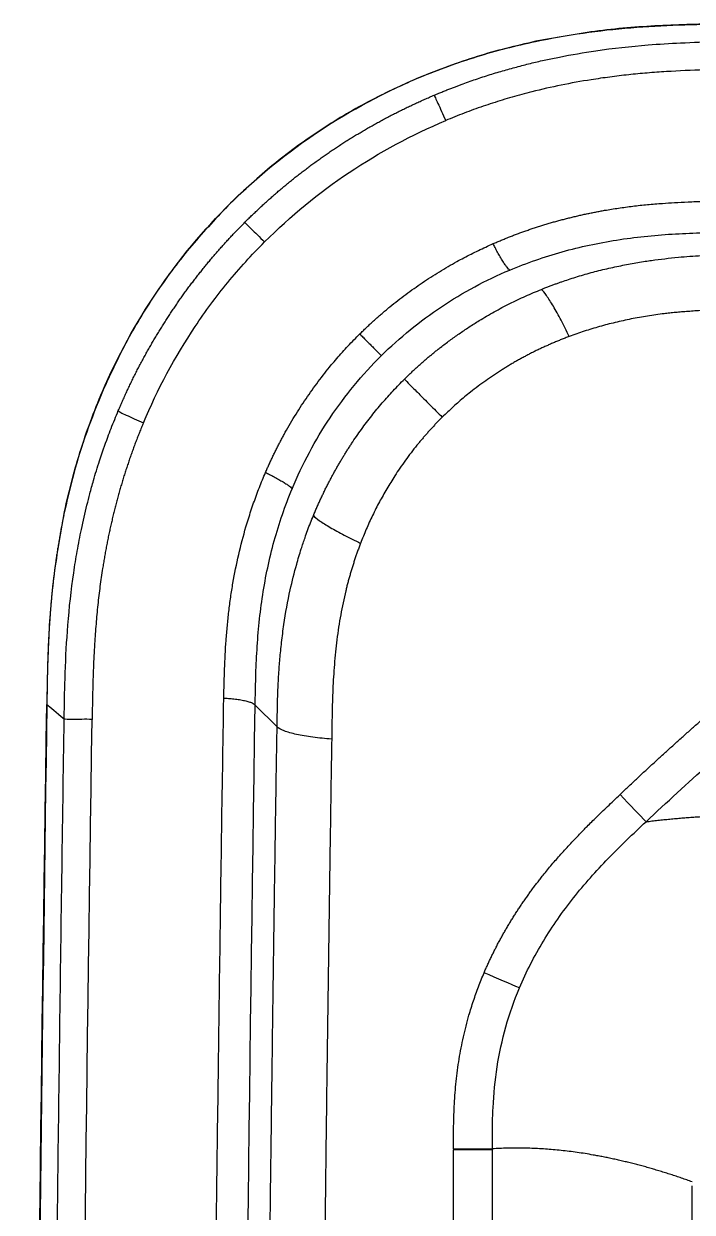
# Model space of a CAD drawing. Extents: x -54 to 18, y -18 to 89.
# Drawn here: x -53.93 to -47.97, y 39.9 to 50.51 of the extents above; entities that cross this region are included whole.
import ezdxf

# ---------------------------------------------------------------- set-up
doc = ezdxf.new("R2010")
doc.units = 0
doc.header["$MEASUREMENT"] = 0
doc.layers.add('GEOMETRY', color=2, linetype='Continuous', lineweight=25)

# ---------------------------------------------------------------- blocks, each defined once
blk = doc.blocks.new('2026 MINI-ASPIRE')
at = {"layer": 'GEOMETRY'}
for p, q in [((-33.99, -6.324), (-33.795, -6.519)), ((-32.223, -10.283), (-32.223, -10.293)), ((-31.876, -10.293), (-31.876, -10.284)), ((-32.223, -23.06), (-32.223, -10.293)), ((-31.876, -23.06), (-31.876, -10.293))]:
    blk.add_line(p, q, dxfattribs=at)
for points, knots in [([(-31.49, -0.403), (-31.35, -0.373), (-31.209, -0.348), (-30.926, -0.308), (-30.783, -0.292), (-30.498, -0.269), (-30.355, -0.261), (-30.07, -0.25), (-29.927, -0.248), (-29.784, -0.245)], [0, 0, 0, 0, 0.25, 0.25, 0.5, 0.5, 0.75, 0.75, 1, 1, 1, 1]), ([(-29.784, -0.245), (-29.975, -0.249), (-30.356, -0.256), (-30.927, -0.299), (-31.302, -0.368), (-31.489, -0.402)], [0, 0, 0, 0, 0.333389, 0.666722, 1, 1, 1, 1]), ([(-31.489, -0.402), (-31.665, -0.443), (-32.016, -0.526), (-32.352, -0.657), (-32.52, -0.722)], [0, 0, 0, 0, 0.500009, 1, 1, 1, 1]), ([(-32.52, -0.722), (-32.354, -0.653), (-32.185, -0.591), (-31.84, -0.485), (-31.666, -0.44), (-31.49, -0.403)], [0, 0, 0, 0, 0.5, 0.5, 1, 1, 1, 1]), ([(-32.394, -0.882), (-32.381, -0.877), (-32.355, -0.866), (-32.317, -0.851), (-32.281, -0.836), (-32.247, -0.823), (-32.214, -0.81), (-32.183, -0.798), (-32.12, -0.775), (-32.026, -0.741), (-31.897, -0.699), (-31.77, -0.661), (-31.645, -0.627), (-31.522, -0.595), (-31.4, -0.567), (-31.211, -0.528), (-30.908, -0.476), (-30.547, -0.436), (-30.185, -0.414), (-29.907, -0.405), (-29.725, -0.402), (-29.654, -0.401)], [0, 0, 0, 0, 0.015219, 0.029761, 0.043626, 0.056819, 0.069341, 0.081194, 0.092381, 0.140853, 0.189035, 0.236902, 0.282688, 0.328161, 0.372874, 0.417172, 0.534605, 0.702317, 0.805336, 0.9231, 1, 1, 1, 1]), ([(-32.52, -0.722), (-32.676, -0.792), (-32.986, -0.932), (-33.424, -1.197), (-33.838, -1.497), (-34.086, -1.73), (-34.211, -1.846)], [0, 0, 0, 0, 0.250004, 0.500004, 0.750003, 1, 1, 1, 1]), ([(-34.21, -1.847), (-33.968, -1.607), (-33.703, -1.391), (-33.136, -1.015), (-32.834, -0.854), (-32.52, -0.722)], [0, 0, 0, 0, 0.5, 0.5, 1, 1, 1, 1]), ([(-29.65, -0.65), (-29.706, -0.651), (-29.818, -0.652), (-30.043, -0.658), (-30.269, -0.668), (-30.494, -0.684), (-30.662, -0.7), (-30.829, -0.72), (-31.03, -0.749), (-31.262, -0.791), (-31.468, -0.837), (-31.613, -0.876), (-31.7, -0.9), (-31.787, -0.926), (-31.873, -0.953), (-31.959, -0.982), (-32.043, -1.011), (-32.127, -1.043), (-32.21, -1.075), (-32.265, -1.098), (-32.292, -1.109)], [0, 0, 0, 0, 0.062504, 0.12501, 0.250015, 0.313675, 0.37501, 0.43814, 0.499998, 0.600786, 0.699987, 0.733796, 0.767465, 0.801004, 0.83442, 0.867724, 0.900925, 0.934031, 0.967053, 1, 1, 1, 1]), ([(-34.083, -2.017), (-34.073, -2.007), (-34.053, -1.987), (-34.022, -1.957), (-33.991, -1.928), (-33.96, -1.898), (-33.929, -1.869), (-33.897, -1.84), (-33.865, -1.811), (-33.833, -1.783), (-33.801, -1.754), (-33.768, -1.726), (-33.734, -1.698), (-33.701, -1.67), (-33.667, -1.643), (-33.633, -1.615), (-33.598, -1.588), (-33.564, -1.561), (-33.528, -1.535), (-33.493, -1.508), (-33.457, -1.482), (-33.421, -1.456), (-33.385, -1.43), (-33.349, -1.405), (-33.312, -1.38), (-33.275, -1.355), (-33.237, -1.33), (-33.2, -1.306), (-33.162, -1.282), (-33.123, -1.258), (-33.085, -1.235), (-33.046, -1.211), (-33.007, -1.189), (-32.968, -1.166), (-32.928, -1.144), (-32.889, -1.122), (-32.849, -1.1), (-32.808, -1.078), (-32.768, -1.057), (-32.727, -1.037), (-32.686, -1.016), (-32.645, -0.996), (-32.604, -0.976), (-32.562, -0.957), (-32.52, -0.938), (-32.478, -0.919), (-32.436, -0.9), (-32.408, -0.888), (-32.394, -0.882)], [0, 0, 0, 0, 0.020699, 0.041454, 0.062264, 0.083128, 0.104046, 0.125018, 0.146042, 0.167119, 0.188247, 0.209427, 0.230657, 0.251937, 0.273266, 0.294643, 0.316069, 0.337543, 0.359063, 0.380629, 0.40224, 0.423896, 0.445596, 0.46734, 0.489125, 0.510953, 0.532822, 0.554731, 0.576679, 0.598666, 0.620691, 0.642752, 0.66485, 0.686983, 0.70915, 0.731351, 0.753584, 0.775849, 0.798144, 0.820468, 0.842821, 0.865202, 0.887609, 0.910041, 0.932497, 0.954977, 0.977478, 1, 1, 1, 1]), ([(-32.394, -0.882), (-32.393, -0.886), (-32.389, -0.894), (-32.378, -0.919), (-32.37, -0.937), (-32.351, -0.977), (-32.34, -1.001), (-32.317, -1.053), (-32.305, -1.081), (-32.292, -1.109)], [0, 0, 0, 0, 0.25, 0.25, 0.5, 0.5, 0.75, 0.75, 1, 1, 1, 1]), ([(-33.907, -2.192), (-33.676, -1.961), (-33.423, -1.753), (-32.881, -1.391), (-32.593, -1.236), (-32.292, -1.109)], [0, 0, 0, 0, 0.5, 0.5, 1, 1, 1, 1]), ([(-34.211, -1.846), (-34.328, -1.97), (-34.564, -2.216), (-34.869, -2.628), (-35.138, -3.063), (-35.281, -3.372), (-35.352, -3.527)], [0, 0, 0, 0, 0.249998, 0.499996, 0.749996, 1, 1, 1, 1]), ([(-35.352, -3.527), (-35.218, -3.214), (-35.054, -2.914), (-34.671, -2.35), (-34.452, -2.086), (-34.21, -1.847)], [0, 0, 0, 0, 0.5, 0.5, 1, 1, 1, 1]), ([(-31.869, -2.207), (-31.857, -2.202), (-31.833, -2.192), (-31.797, -2.177), (-31.761, -2.162), (-31.724, -2.147), (-31.687, -2.133), (-31.651, -2.119), (-31.613, -2.105), (-31.576, -2.092), (-31.539, -2.079), (-31.501, -2.067), (-31.463, -2.054), (-31.426, -2.042), (-31.387, -2.031), (-31.349, -2.019), (-31.311, -2.009), (-31.272, -1.998), (-31.233, -1.988), (-31.194, -1.978), (-31.155, -1.968), (-31.115, -1.959), (-31.076, -1.95), (-31.036, -1.941), (-30.996, -1.933), (-30.956, -1.925), (-30.916, -1.917), (-30.847, -1.905), (-30.75, -1.89), (-30.623, -1.872), (-30.492, -1.858), (-30.369, -1.848), (-30.248, -1.84), (-30.126, -1.834), (-29.988, -1.829), (-29.891, -1.827), (-29.84, -1.825)], [0, 0, 0, 0, 0.018846, 0.037709, 0.056591, 0.075494, 0.094419, 0.113369, 0.132344, 0.151347, 0.17038, 0.189443, 0.20854, 0.227671, 0.246837, 0.266042, 0.285286, 0.30457, 0.323898, 0.34327, 0.362687, 0.382152, 0.401666, 0.42123, 0.440847, 0.460517, 0.480242, 0.500025, 0.560366, 0.622116, 0.685313, 0.749996, 0.801122, 0.859825, 0.926115, 1, 1, 1, 1]), ([(-35.211, -3.697), (-35.204, -3.683), (-35.192, -3.655), (-35.174, -3.613), (-35.155, -3.571), (-35.136, -3.529), (-35.117, -3.488), (-35.097, -3.446), (-35.077, -3.405), (-35.056, -3.365), (-35.036, -3.324), (-35.015, -3.284), (-34.993, -3.244), (-34.972, -3.204), (-34.95, -3.164), (-34.927, -3.125), (-34.905, -3.086), (-34.882, -3.047), (-34.859, -3.008), (-34.835, -2.97), (-34.812, -2.932), (-34.788, -2.894), (-34.764, -2.857), (-34.739, -2.819), (-34.714, -2.782), (-34.689, -2.746), (-34.664, -2.709), (-34.639, -2.673), (-34.613, -2.638), (-34.587, -2.602), (-34.561, -2.567), (-34.534, -2.532), (-34.507, -2.498), (-34.48, -2.463), (-34.453, -2.429), (-34.426, -2.396), (-34.398, -2.362), (-34.371, -2.329), (-34.343, -2.297), (-34.314, -2.264), (-34.286, -2.232), (-34.258, -2.201), (-34.229, -2.169), (-34.2, -2.138), (-34.171, -2.107), (-34.142, -2.077), (-34.112, -2.047), (-34.092, -2.027), (-34.083, -2.017)], [0, 0, 0, 0, 0.022603, 0.045181, 0.067734, 0.090261, 0.11276, 0.135229, 0.157669, 0.180078, 0.202455, 0.224799, 0.247109, 0.269383, 0.291621, 0.313823, 0.335986, 0.358111, 0.380196, 0.402241, 0.424244, 0.446204, 0.468122, 0.489996, 0.511825, 0.533609, 0.555347, 0.577038, 0.598681, 0.620276, 0.641822, 0.663319, 0.684765, 0.70616, 0.727503, 0.748794, 0.770033, 0.791218, 0.812349, 0.833425, 0.854446, 0.875411, 0.89632, 0.917172, 0.937966, 0.958703, 0.979381, 1, 1, 1, 1]), ([(-34.083, -2.017), (-34.081, -2.02), (-34.075, -2.027), (-34.055, -2.047), (-34.042, -2.06), (-34.01, -2.091), (-33.991, -2.11), (-33.95, -2.149), (-33.929, -2.17), (-33.907, -2.192)], [0, 0, 0, 0, 0.25, 0.25, 0.5, 0.5, 0.75, 0.75, 1, 1, 1, 1]), ([(-31.721, -2.443), (-31.569, -2.379), (-31.412, -2.325), (-31.093, -2.235), (-30.931, -2.201), (-30.686, -2.162), (-30.603, -2.151), (-30.439, -2.134), (-30.356, -2.127), (-30.191, -2.117), (-30.108, -2.113), (-29.943, -2.108), (-29.86, -2.107), (-29.777, -2.105)], [0, 0, 0, 0, 0.25, 0.25, 0.5, 0.5, 0.625, 0.625, 0.75, 0.75, 0.875, 0.875, 1, 1, 1, 1]), ([(-34.987, -3.807), (-34.861, -3.506), (-34.706, -3.218), (-34.435, -2.811), (-34.338, -2.68), (-34.131, -2.428), (-34.022, -2.307), (-33.907, -2.192)], [0, 0, 0, 0, 0.5, 0.5, 0.75, 0.75, 1, 1, 1, 1]), ([(-33.058, -3.013), (-33.048, -3.003), (-33.029, -2.985), (-33, -2.957), (-32.971, -2.93), (-32.942, -2.903), (-32.912, -2.876), (-32.882, -2.849), (-32.851, -2.823), (-32.821, -2.797), (-32.754, -2.741), (-32.648, -2.659), (-32.501, -2.555), (-32.349, -2.457), (-32.224, -2.384), (-32.129, -2.333), (-32.065, -2.3), (-32, -2.268), (-31.935, -2.237), (-31.891, -2.217), (-31.869, -2.207)], [0, 0, 0, 0, 0.027676, 0.05537, 0.083086, 0.110827, 0.138596, 0.166396, 0.19423, 0.2221, 0.250011, 0.374833, 0.500001, 0.624902, 0.749991, 0.79997, 0.849944, 0.89993, 0.949943, 1, 1, 1, 1]), ([(-31.721, -2.443), (-31.724, -2.441), (-31.727, -2.438), (-31.735, -2.43), (-31.739, -2.425), (-31.75, -2.412), (-31.755, -2.405), (-31.768, -2.386), (-31.776, -2.375), (-31.79, -2.351), (-31.798, -2.338), (-31.814, -2.311), (-31.822, -2.297), (-31.837, -2.27), (-31.844, -2.256), (-31.857, -2.23), (-31.864, -2.218), (-31.869, -2.207)], [0, 0, 0, 0, 0.125, 0.125, 0.25, 0.25, 0.375, 0.375, 0.5, 0.5, 0.625, 0.625, 0.75, 0.75, 0.875, 0.875, 1, 1, 1, 1]), ([(-31.439, -2.615), (-31.428, -2.611), (-31.407, -2.602), (-31.375, -2.59), (-31.344, -2.578), (-31.314, -2.567), (-31.285, -2.557), (-31.246, -2.543), (-31.196, -2.526), (-31.132, -2.506), (-31.064, -2.485), (-30.972, -2.459), (-30.855, -2.43), (-30.716, -2.4), (-30.602, -2.379), (-30.516, -2.365), (-30.396, -2.348), (-30.229, -2.328), (-30.023, -2.313), (-29.849, -2.306), (-29.706, -2.302), (-29.62, -2.301), (-29.582, -2.3)], [0, 0, 0, 0, 0.018449, 0.036379, 0.053793, 0.070691, 0.087076, 0.102949, 0.135115, 0.171594, 0.209162, 0.246535, 0.323928, 0.40017, 0.471795, 0.507573, 0.53735, 0.664107, 0.772749, 0.864187, 0.939531, 1, 1, 1, 1]), ([(-32.866, -3.207), (-32.702, -3.045), (-32.522, -2.898), (-32.138, -2.642), (-31.934, -2.533), (-31.721, -2.443)], [0, 0, 0, 0, 0.5, 0.5, 1, 1, 1, 1]), ([(-32.66, -3.417), (-32.651, -3.408), (-32.634, -3.391), (-32.607, -3.365), (-32.581, -3.34), (-32.554, -3.316), (-32.527, -3.292), (-32.501, -3.268), (-32.474, -3.244), (-32.447, -3.221), (-32.419, -3.198), (-32.392, -3.176), (-32.365, -3.154), (-32.32, -3.119), (-32.256, -3.07), (-32.172, -3.01), (-32.084, -2.951), (-32.002, -2.899), (-31.927, -2.854), (-31.859, -2.815), (-31.79, -2.778), (-31.721, -2.742), (-31.651, -2.708), (-31.581, -2.676), (-31.51, -2.644), (-31.463, -2.625), (-31.439, -2.615)], [0, 0, 0, 0, 0.025006, 0.049897, 0.074672, 0.099331, 0.123873, 0.148297, 0.172603, 0.196789, 0.220855, 0.2448, 0.268623, 0.292325, 0.361452, 0.431951, 0.503794, 0.576949, 0.630297, 0.683533, 0.736648, 0.789631, 0.842469, 0.895152, 0.947666, 1, 1, 1, 1]), ([(-31.19, -3.036), (-31.214, -2.986), (-31.238, -2.937), (-31.286, -2.845), (-31.31, -2.803), (-31.354, -2.728), (-31.375, -2.696), (-31.411, -2.645), (-31.426, -2.626), (-31.439, -2.615)], [0, 0, 0, 0, 0.25, 0.25, 0.5, 0.5, 0.75, 0.75, 1, 1, 1, 1]), ([(-29.473, -2.787), (-29.501, -2.787), (-29.557, -2.788), (-29.639, -2.79), (-29.719, -2.792), (-29.795, -2.794), (-29.868, -2.797), (-29.938, -2.8), (-30.005, -2.804), (-30.069, -2.808), (-30.13, -2.812), (-30.188, -2.817), (-30.242, -2.821), (-30.294, -2.827), (-30.352, -2.833), (-30.418, -2.842), (-30.492, -2.853), (-30.565, -2.866), (-30.638, -2.879), (-30.709, -2.894), (-30.78, -2.911), (-30.851, -2.928), (-30.92, -2.947), (-30.989, -2.967), (-31.057, -2.989), (-31.124, -3.011), (-31.168, -3.028), (-31.19, -3.036)], [0, 0, 0, 0, 0.0489234, 0.096097, 0.1415219, 0.1851995, 0.2271314, 0.2673191, 0.3057646, 0.3424701, 0.3774382, 0.4106716, 0.4421739, 0.471949, 0.5000016, 0.5431688, 0.5860117, 0.6285452, 0.6707843, 0.7127443, 0.7544408, 0.7958898, 0.8371076, 0.8781106, 0.9189156, 0.9595397, 1, 1, 1, 1]), ([(-33.898, -4.249), (-33.893, -4.237), (-33.883, -4.214), (-33.868, -4.18), (-33.852, -4.146), (-33.836, -4.112), (-33.819, -4.078), (-33.803, -4.044), (-33.786, -4.011), (-33.769, -3.977), (-33.751, -3.944), (-33.709, -3.867), (-33.64, -3.748), (-33.538, -3.59), (-33.429, -3.437), (-33.336, -3.318), (-33.263, -3.232), (-33.213, -3.176), (-33.162, -3.12), (-33.111, -3.066), (-33.075, -3.031), (-33.058, -3.013)], [0, 0, 0, 0, 0.024997, 0.049989, 0.074978, 0.099967, 0.124958, 0.149952, 0.174952, 0.199961, 0.22498, 0.250011, 0.375113, 0.500002, 0.625187, 0.74999, 0.800148, 0.850209, 0.900192, 0.950116, 1, 1, 1, 1]), ([(-33.058, -3.013), (-33.049, -3.021), (-33.04, -3.031), (-33.02, -3.051), (-33.009, -3.062), (-32.988, -3.084), (-32.977, -3.095), (-32.955, -3.116), (-32.945, -3.127), (-32.926, -3.146), (-32.917, -3.155), (-32.901, -3.171), (-32.894, -3.178), (-32.883, -3.19), (-32.878, -3.194), (-32.871, -3.202), (-32.868, -3.205), (-32.866, -3.207)], [0, 0, 0, 0, 0.125, 0.125, 0.25, 0.25, 0.375, 0.375, 0.5, 0.5, 0.625, 0.625, 0.75, 0.75, 0.875, 0.875, 1, 1, 1, 1]), ([(-31.19, -3.036), (-31.202, -3.04), (-31.226, -3.049), (-31.261, -3.063), (-31.296, -3.077), (-31.331, -3.092), (-31.365, -3.107), (-31.4, -3.122), (-31.434, -3.138), (-31.468, -3.154), (-31.501, -3.17), (-31.535, -3.187), (-31.568, -3.204), (-31.601, -3.222), (-31.634, -3.24), (-31.667, -3.258), (-31.699, -3.277), (-31.731, -3.296), (-31.763, -3.316), (-31.808, -3.344), (-31.866, -3.382), (-31.935, -3.43), (-32.003, -3.48), (-32.066, -3.528), (-32.123, -3.574), (-32.174, -3.618), (-32.225, -3.663), (-32.274, -3.709), (-32.306, -3.74), (-32.322, -3.756)], [0, 0, 0, 0, 0.028062, 0.056071, 0.08403, 0.111944, 0.139816, 0.167649, 0.195447, 0.223214, 0.250954, 0.27867, 0.306366, 0.334047, 0.361715, 0.389374, 0.417029, 0.444683, 0.472339, 0.500002, 0.562621, 0.625132, 0.687579, 0.750006, 0.800279, 0.850391, 0.900366, 0.950228, 1, 1, 1, 1]), ([(-33.661, -4.394), (-33.569, -4.173), (-33.456, -3.96), (-33.189, -3.562), (-33.036, -3.376), (-32.866, -3.207)], [0, 0, 0, 0, 0.5, 0.5, 1, 1, 1, 1]), ([(-33.471, -4.634), (-33.466, -4.622), (-33.456, -4.598), (-33.441, -4.562), (-33.425, -4.527), (-33.41, -4.492), (-33.393, -4.458), (-33.377, -4.424), (-33.361, -4.39), (-33.344, -4.357), (-33.327, -4.324), (-33.31, -4.292), (-33.293, -4.26), (-33.275, -4.228), (-33.258, -4.197), (-33.24, -4.166), (-33.222, -4.136), (-33.204, -4.106), (-33.186, -4.077), (-33.168, -4.048), (-33.149, -4.019), (-33.123, -3.979), (-33.088, -3.927), (-33.043, -3.864), (-32.998, -3.803), (-32.952, -3.743), (-32.905, -3.685), (-32.857, -3.628), (-32.809, -3.573), (-32.76, -3.519), (-32.71, -3.467), (-32.676, -3.433), (-32.66, -3.417)], [0, 0, 0, 0, 0.026471, 0.052774, 0.078904, 0.104861, 0.130641, 0.156242, 0.181661, 0.206897, 0.231947, 0.256809, 0.281482, 0.305964, 0.330252, 0.354346, 0.378243, 0.401943, 0.425443, 0.448742, 0.471839, 0.494733, 0.5473, 0.59944, 0.65114, 0.702392, 0.753186, 0.803513, 0.853365, 0.902735, 0.951616, 1, 1, 1, 1]), ([(-32.66, -3.417), (-32.649, -3.428), (-32.632, -3.445), (-32.589, -3.488), (-32.562, -3.514), (-32.503, -3.575), (-32.469, -3.608), (-32.398, -3.68), (-32.361, -3.718), (-32.322, -3.756)], [0, 0, 0, 0, 0.25, 0.25, 0.5, 0.5, 0.75, 0.75, 1, 1, 1, 1]), ([(-35.352, -3.527), (-35.401, -3.647), (-35.497, -3.886), (-35.612, -4.255), (-35.669, -4.507), (-35.698, -4.632)], [0, 0, 0, 0, 0.333335, 0.666666, 1, 1, 1, 1]), ([(-35.697, -4.632), (-35.658, -4.443), (-35.61, -4.256), (-35.495, -3.887), (-35.428, -3.705), (-35.352, -3.527)], [0, 0, 0, 0, 0.5, 0.5, 1, 1, 1, 1]), ([(-35.693, -6.448), (-35.692, -6.39), (-35.69, -6.253), (-35.683, -5.973), (-35.663, -5.596), (-35.624, -5.234), (-35.578, -4.95), (-35.539, -4.748), (-35.5, -4.578), (-35.463, -4.433), (-35.427, -4.301), (-35.375, -4.132), (-35.321, -3.977), (-35.275, -3.855), (-35.243, -3.776), (-35.221, -3.723), (-35.211, -3.697)], [0, 0, 0, 0, 0.061721, 0.1467, 0.297775, 0.465351, 0.534588, 0.604888, 0.684087, 0.721079, 0.764477, 0.829771, 0.90942, 0.939521, 0.969716, 1, 1, 1, 1]), ([(-35.211, -3.697), (-35.208, -3.701), (-35.201, -3.706), (-35.176, -3.72), (-35.159, -3.728), (-35.119, -3.747), (-35.095, -3.758), (-35.043, -3.781), (-35.015, -3.794), (-34.987, -3.807)], [0, 0, 0, 0, 0.25, 0.25, 0.5, 0.5, 0.75, 0.75, 1, 1, 1, 1]), ([(-34.987, -3.807), (-34.993, -3.821), (-35.005, -3.849), (-35.022, -3.891), (-35.038, -3.933), (-35.055, -3.976), (-35.071, -4.019), (-35.086, -4.062), (-35.102, -4.105), (-35.117, -4.149), (-35.131, -4.192), (-35.146, -4.236), (-35.16, -4.28), (-35.173, -4.324), (-35.187, -4.369), (-35.199, -4.413), (-35.212, -4.458), (-35.224, -4.503), (-35.236, -4.548), (-35.247, -4.593), (-35.259, -4.639), (-35.269, -4.685), (-35.28, -4.73), (-35.29, -4.777), (-35.3, -4.823), (-35.309, -4.869), (-35.318, -4.916), (-35.327, -4.963), (-35.335, -5.01), (-35.343, -5.057), (-35.357, -5.142), (-35.375, -5.266), (-35.394, -5.432), (-35.41, -5.602), (-35.422, -5.764), (-35.43, -5.921), (-35.436, -6.08), (-35.441, -6.259), (-35.443, -6.385), (-35.444, -6.452)], [0, 0, 0, 0, 0.016847, 0.033711, 0.050594, 0.067496, 0.084419, 0.101364, 0.118332, 0.135325, 0.152343, 0.169389, 0.186463, 0.203567, 0.220702, 0.237868, 0.255068, 0.272302, 0.289572, 0.306878, 0.324223, 0.341606, 0.35903, 0.376496, 0.394004, 0.411556, 0.429153, 0.446796, 0.464486, 0.482224, 0.500012, 0.5599, 0.621502, 0.684854, 0.749989, 0.801186, 0.859914, 0.926184, 1, 1, 1, 1]), ([(-32.322, -3.756), (-32.33, -3.764), (-32.346, -3.78), (-32.37, -3.804), (-32.393, -3.828), (-32.416, -3.853), (-32.439, -3.878), (-32.461, -3.903), (-32.483, -3.928), (-32.505, -3.954), (-32.527, -3.98), (-32.559, -4.019), (-32.601, -4.072), (-32.651, -4.14), (-32.7, -4.209), (-32.743, -4.275), (-32.782, -4.337), (-32.817, -4.394), (-32.851, -4.453), (-32.883, -4.512), (-32.914, -4.571), (-32.944, -4.632), (-32.973, -4.693), (-33, -4.755), (-33.026, -4.818), (-33.043, -4.86), (-33.051, -4.881)], [0, 0, 0, 0, 0.024894, 0.049803, 0.074731, 0.099681, 0.124655, 0.149656, 0.174689, 0.199755, 0.224857, 0.249999, 0.312381, 0.374813, 0.437338, 0.500001, 0.549864, 0.5997, 0.649529, 0.699374, 0.749257, 0.799199, 0.849223, 0.899351, 0.949602, 1, 1, 1, 1]), ([(-34.27, -6.262), (-34.269, -6.219), (-34.267, -6.133), (-34.262, -5.961), (-34.253, -5.789), (-34.239, -5.618), (-34.226, -5.489), (-34.209, -5.362), (-34.182, -5.192), (-34.14, -4.982), (-34.09, -4.791), (-34.051, -4.662), (-34.028, -4.591), (-34.004, -4.521), (-33.979, -4.451), (-33.953, -4.383), (-33.926, -4.315), (-33.907, -4.271), (-33.898, -4.249)], [0, 0, 0, 0, 0.062495, 0.125, 0.250002, 0.313473, 0.374997, 0.437951, 0.499996, 0.625688, 0.75002, 0.78633, 0.822423, 0.858309, 0.893999, 0.929503, 0.964833, 1, 1, 1, 1]), ([(-33.898, -4.249), (-33.887, -4.254), (-33.875, -4.26), (-33.849, -4.273), (-33.835, -4.28), (-33.808, -4.295), (-33.794, -4.303), (-33.767, -4.318), (-33.754, -4.326), (-33.73, -4.341), (-33.719, -4.348), (-33.7, -4.36), (-33.692, -4.366), (-33.679, -4.376), (-33.674, -4.381), (-33.666, -4.388), (-33.663, -4.391), (-33.661, -4.394)], [0, 0, 0, 0, 0.125, 0.125, 0.25, 0.25, 0.375, 0.375, 0.5, 0.5, 0.625, 0.625, 0.75, 0.75, 0.875, 0.875, 1, 1, 1, 1]), ([(-33.99, -6.324), (-33.989, -6.242), (-33.987, -6.16), (-33.983, -5.996), (-33.979, -5.913), (-33.969, -5.749), (-33.963, -5.668), (-33.946, -5.504), (-33.936, -5.423), (-33.898, -5.179), (-33.864, -5.018), (-33.777, -4.702), (-33.724, -4.546), (-33.661, -4.394)], [0, 0, 0, 0, 0.125, 0.125, 0.25, 0.25, 0.375, 0.375, 0.5, 0.5, 0.75, 0.75, 1, 1, 1, 1]), ([(-35.698, -4.632), (-35.731, -4.818), (-35.797, -5.189), (-35.838, -5.753), (-35.845, -6.129), (-35.848, -6.318)], [0, 0, 0, 0, 0.3332875, 0.6666189, 1, 1, 1, 1]), ([(-35.697, -4.632), (-35.701, -4.649), (-35.707, -4.682), (-35.717, -4.731), (-35.726, -4.779), (-35.734, -4.826), (-35.742, -4.873), (-35.75, -4.92), (-35.757, -4.965), (-35.764, -5.01), (-35.77, -5.054), (-35.776, -5.097), (-35.781, -5.14), (-35.786, -5.182), (-35.791, -5.223), (-35.796, -5.263), (-35.8, -5.303), (-35.804, -5.342), (-35.807, -5.381), (-35.811, -5.418), (-35.814, -5.455), (-35.817, -5.491), (-35.819, -5.527), (-35.822, -5.562), (-35.824, -5.596), (-35.826, -5.629), (-35.828, -5.662), (-35.83, -5.694), (-35.832, -5.725), (-35.833, -5.756), (-35.834, -5.786), (-35.836, -5.815), (-35.837, -5.844), (-35.838, -5.872), (-35.839, -5.899), (-35.84, -5.926), (-35.841, -5.952), (-35.841, -5.977), (-35.842, -6.002), (-35.843, -6.026), (-35.843, -6.05), (-35.844, -6.073), (-35.844, -6.095), (-35.845, -6.117), (-35.845, -6.138), (-35.846, -6.159), (-35.846, -6.179), (-35.846, -6.198), (-35.847, -6.217), (-35.847, -6.235), (-35.847, -6.253), (-35.848, -6.27), (-35.848, -6.286), (-35.848, -6.302), (-35.848, -6.313), (-35.848, -6.318)], [0, 0, 0, 0, 0.029896, 0.059331, 0.088308, 0.116826, 0.144888, 0.172494, 0.199646, 0.226345, 0.252594, 0.278393, 0.303746, 0.328652, 0.353116, 0.377138, 0.400721, 0.423868, 0.446579, 0.468859, 0.49071, 0.512133, 0.533132, 0.55371, 0.57387, 0.593613, 0.612944, 0.631865, 0.65038, 0.668491, 0.686202, 0.703516, 0.720436, 0.736966, 0.753108, 0.768867, 0.784246, 0.799248, 0.813876, 0.828135, 0.842028, 0.855557, 0.868728, 0.881542, 0.894004, 0.906117, 0.917885, 0.929311, 0.940398, 0.951151, 0.961571, 0.971663, 0.981429, 0.990874, 1, 1, 1, 1]), ([(-33.795, -6.519), (-33.795, -6.495), (-33.794, -6.444), (-33.792, -6.362), (-33.79, -6.268), (-33.786, -6.161), (-33.78, -6.041), (-33.77, -5.908), (-33.755, -5.761), (-33.729, -5.555), (-33.686, -5.321), (-33.63, -5.097), (-33.584, -4.943), (-33.55, -4.842), (-33.523, -4.765), (-33.498, -4.699), (-33.48, -4.656), (-33.471, -4.634)], [0, 0, 0, 0, 0.036717, 0.079335, 0.128181, 0.183575, 0.245823, 0.3152, 0.391945, 0.476255, 0.638547, 0.761351, 0.835787, 0.890383, 0.926542, 0.963083, 1, 1, 1, 1]), ([(-33.471, -4.634), (-33.46, -4.646), (-33.441, -4.661), (-33.39, -4.697), (-33.358, -4.717), (-33.283, -4.761), (-33.241, -4.785), (-33.15, -4.833), (-33.101, -4.857), (-33.051, -4.881)], [0, 0, 0, 0, 0.25, 0.25, 0.5, 0.5, 0.75, 0.75, 1, 1, 1, 1]), ([(-33.051, -4.881), (-33.055, -4.892), (-33.064, -4.916), (-33.077, -4.95), (-33.089, -4.985), (-33.101, -5.02), (-33.112, -5.055), (-33.124, -5.091), (-33.134, -5.126), (-33.145, -5.162), (-33.155, -5.197), (-33.165, -5.233), (-33.174, -5.269), (-33.197, -5.363), (-33.23, -5.52), (-33.258, -5.702), (-33.274, -5.851), (-33.288, -5.998), (-33.299, -6.183), (-33.305, -6.405), (-33.307, -6.553), (-33.308, -6.627)], [0, 0, 0, 0, 0.020871, 0.041729, 0.062576, 0.083414, 0.104245, 0.125073, 0.145899, 0.166726, 0.187555, 0.20839, 0.229233, 0.250085, 0.372734, 0.499979, 0.561327, 0.62496, 0.749974, 0.874998, 1, 1, 1, 1]), ([(-30.737, -7.122), (-30.713, -7.099), (-30.664, -7.052), (-30.591, -6.984), (-30.518, -6.915), (-30.444, -6.847), (-30.37, -6.779), (-30.296, -6.712), (-30.222, -6.645), (-30.147, -6.578), (-30.073, -6.512), (-29.998, -6.446), (-29.923, -6.38), (-29.847, -6.315), (-29.772, -6.25), (-29.696, -6.186), (-29.62, -6.122), (-29.544, -6.058), (-29.468, -5.994), (-29.391, -5.931), (-29.315, -5.869), (-29.238, -5.807), (-29.161, -5.745), (-29.084, -5.683), (-29.006, -5.622), (-28.928, -5.561), (-28.85, -5.501), (-28.772, -5.441), (-28.694, -5.381), (-28.616, -5.322), (-28.537, -5.263), (-28.458, -5.204), (-28.405, -5.166), (-28.379, -5.146)], [0, 0, 0, 0, 0.0327, 0.065366, 0.097998, 0.130595, 0.16316, 0.195692, 0.228192, 0.26066, 0.293098, 0.325505, 0.357882, 0.390229, 0.422548, 0.454839, 0.487102, 0.519338, 0.551547, 0.58373, 0.615888, 0.648021, 0.680129, 0.712214, 0.744276, 0.776315, 0.808331, 0.840327, 0.872301, 0.904255, 0.936189, 0.968104, 1, 1, 1, 1]), ([(-30.506, -7.365), (-30.138, -7.018), (-29.76, -6.682), (-28.983, -6.035), (-28.584, -5.724), (-28.175, -5.426)], [0, 0, 0, 0, 0.5, 0.5, 1, 1, 1, 1]), ([(-35.848, -6.318), (-35.885, -9.009), (-35.957, -14.391), (-36.004, -22.465), (-36.004, -30.539), (-35.957, -38.613), (-35.885, -43.995), (-35.848, -46.686)], [0, 0, 0, 0, 0.2, 0.4, 0.6, 0.8, 1, 1, 1, 1]), ([(-34.27, -46.731), (-34.274, -46.509), (-34.281, -46.065), (-34.291, -45.399), (-34.3, -44.731), (-34.31, -44.062), (-34.319, -43.392), (-34.327, -42.72), (-34.336, -42.047), (-34.344, -41.373), (-34.351, -40.697), (-34.358, -40.02), (-34.365, -39.341), (-34.372, -38.661), (-34.378, -37.98), (-34.384, -37.297), (-34.401, -35.161), (-34.422, -31.56), (-34.431, -26.497), (-34.421, -21.433), (-34.4, -17.632), (-34.379, -15.096), (-34.367, -13.817), (-34.354, -12.544), (-34.34, -11.277), (-34.324, -10.015), (-34.307, -8.759), (-34.29, -7.508), (-34.277, -6.677), (-34.27, -6.262)], [0, 0, 0, 0, 0.016431, 0.032897, 0.049395, 0.065927, 0.082493, 0.099093, 0.115726, 0.132392, 0.149093, 0.165826, 0.182594, 0.199395, 0.21623, 0.233098, 0.25, 0.37462, 0.5, 0.625357, 0.75, 0.78174, 0.813341, 0.844801, 0.876121, 0.907301, 0.938341, 0.969241, 1, 1, 1, 1]), ([(-34.27, -6.262), (-34.257, -6.263), (-34.243, -6.263), (-34.212, -6.266), (-34.196, -6.267), (-34.163, -6.271), (-34.146, -6.273), (-34.114, -6.278), (-34.099, -6.281), (-34.07, -6.287), (-34.058, -6.291), (-34.035, -6.298), (-34.026, -6.301), (-34.01, -6.308), (-34.005, -6.312), (-33.996, -6.318), (-33.993, -6.321), (-33.99, -6.324)], [0, 0, 0, 0, 0.125, 0.125, 0.25, 0.25, 0.375, 0.375, 0.5, 0.5, 0.625, 0.625, 0.75, 0.75, 0.875, 0.875, 1, 1, 1, 1]), ([(-35.693, -46.556), (-35.696, -46.327), (-35.703, -45.868), (-35.713, -45.18), (-35.723, -44.492), (-35.732, -43.803), (-35.741, -43.115), (-35.749, -42.426), (-35.757, -41.736), (-35.765, -41.047), (-35.773, -40.357), (-35.78, -39.667), (-35.786, -38.976), (-35.793, -38.285), (-35.799, -37.595), (-35.804, -36.903), (-35.81, -36.212), (-35.814, -35.52), (-35.819, -34.828), (-35.823, -34.136), (-35.827, -33.443), (-35.83, -32.75), (-35.834, -32.057), (-35.836, -31.363), (-35.839, -30.67), (-35.841, -29.976), (-35.842, -29.282), (-35.844, -28.587), (-35.845, -27.892), (-35.845, -27.197), (-35.845, -26.254), (-35.845, -25.062), (-35.842, -23.623), (-35.838, -22.185), (-35.833, -20.748), (-35.826, -19.313), (-35.817, -17.879), (-35.807, -16.445), (-35.795, -15.014), (-35.782, -13.583), (-35.767, -12.154), (-35.751, -10.726), (-35.733, -9.299), (-35.714, -7.873), (-35.7, -6.923), (-35.693, -6.448)], [0, 0, 0, 0, 0.017147, 0.0343, 0.05146, 0.068627, 0.085801, 0.102981, 0.120168, 0.137362, 0.154563, 0.17177, 0.188984, 0.206205, 0.223433, 0.240667, 0.257909, 0.275157, 0.292411, 0.309673, 0.326941, 0.344216, 0.361498, 0.378787, 0.396083, 0.413385, 0.430694, 0.448011, 0.465333, 0.482663, 0.5, 0.535909, 0.571789, 0.607638, 0.643457, 0.679246, 0.715005, 0.750734, 0.786433, 0.822102, 0.857742, 0.893351, 0.92893, 0.96448, 1, 1, 1, 1]), ([(-35.444, -6.452), (-35.475, -6.451), (-35.506, -6.451), (-35.564, -6.452), (-35.59, -6.452), (-35.635, -6.453), (-35.654, -6.453), (-35.681, -6.451), (-35.69, -6.45), (-35.693, -6.448)], [0, 0, 0, 0, 0.25, 0.25, 0.5, 0.5, 0.75, 0.75, 1, 1, 1, 1]), ([(-33.795, -46.473), (-33.799, -46.243), (-33.806, -45.784), (-33.816, -45.095), (-33.826, -44.407), (-33.835, -43.718), (-33.844, -43.029), (-33.853, -42.34), (-33.861, -41.651), (-33.869, -40.962), (-33.876, -40.273), (-33.883, -39.584), (-33.89, -38.896), (-33.897, -38.207), (-33.903, -37.518), (-33.908, -36.829), (-33.914, -36.14), (-33.919, -35.451), (-33.923, -34.762), (-33.927, -34.074), (-33.931, -33.385), (-33.935, -32.696), (-33.938, -32.007), (-33.941, -31.318), (-33.943, -30.629), (-33.945, -29.94), (-33.947, -29.252), (-33.948, -28.563), (-33.949, -27.874), (-33.949, -27.185), (-33.95, -26.496), (-33.949, -25.807), (-33.949, -25.118), (-33.948, -24.43), (-33.947, -23.741), (-33.945, -23.052), (-33.943, -22.363), (-33.941, -21.674), (-33.938, -20.985), (-33.935, -20.296), (-33.931, -19.607), (-33.927, -18.919), (-33.923, -18.23), (-33.919, -17.541), (-33.914, -16.852), (-33.908, -16.163), (-33.903, -15.474), (-33.897, -14.785), (-33.89, -14.097), (-33.883, -13.408), (-33.876, -12.719), (-33.869, -12.03), (-33.861, -11.341), (-33.853, -10.652), (-33.844, -9.963), (-33.835, -9.275), (-33.826, -8.586), (-33.816, -7.897), (-33.806, -7.208), (-33.799, -6.749), (-33.795, -6.519)], [0, 0, 0, 0, 0.017243, 0.034485, 0.051728, 0.06897, 0.086212, 0.103454, 0.120696, 0.137938, 0.15518, 0.172421, 0.189663, 0.206904, 0.224146, 0.241387, 0.258628, 0.27587, 0.293111, 0.310352, 0.327593, 0.344834, 0.362074, 0.379315, 0.396556, 0.413797, 0.431038, 0.448278, 0.465519, 0.48276, 0.5, 0.517241, 0.534482, 0.551723, 0.568963, 0.586204, 0.603445, 0.620686, 0.637926, 0.655167, 0.672408, 0.689649, 0.70689, 0.724131, 0.741372, 0.758614, 0.775855, 0.793096, 0.810338, 0.827579, 0.844821, 0.862062, 0.879304, 0.896546, 0.913788, 0.93103, 0.948272, 0.965515, 0.982757, 1, 1, 1, 1]), ([(-33.308, -6.627), (-33.366, -6.624), (-33.423, -6.618), (-33.529, -6.604), (-33.578, -6.596), (-33.665, -6.576), (-33.703, -6.566), (-33.762, -6.543), (-33.783, -6.531), (-33.795, -6.519)], [0, 0, 0, 0, 0.25, 0.25, 0.5, 0.5, 0.75, 0.75, 1, 1, 1, 1]), ([(-33.308, -6.627), (-33.312, -6.856), (-33.319, -7.312), (-33.329, -7.997), (-33.338, -8.682), (-33.348, -9.367), (-33.357, -10.052), (-33.365, -10.737), (-33.373, -11.422), (-33.381, -12.107), (-33.388, -12.792), (-33.395, -13.477), (-33.402, -14.162), (-33.409, -14.848), (-33.415, -15.533), (-33.42, -16.218), (-33.425, -16.903), (-33.43, -17.588), (-33.435, -18.273), (-33.439, -18.958), (-33.443, -19.644), (-33.446, -20.329), (-33.449, -21.014), (-33.452, -21.699), (-33.454, -22.384), (-33.456, -23.07), (-33.458, -23.755), (-33.459, -24.44), (-33.46, -25.125), (-33.461, -25.811), (-33.461, -26.741), (-33.46, -27.916), (-33.458, -29.335), (-33.454, -30.755), (-33.449, -32.174), (-33.442, -33.593), (-33.433, -35.013), (-33.423, -36.432), (-33.411, -37.851), (-33.398, -39.27), (-33.383, -40.689), (-33.367, -42.108), (-33.349, -43.527), (-33.33, -44.946), (-33.316, -45.892), (-33.309, -46.365)], [0, 0, 0, 0, 0.017238, 0.034476, 0.051715, 0.068954, 0.086193, 0.103432, 0.120671, 0.13791, 0.15515, 0.17239, 0.18963, 0.206871, 0.224112, 0.241353, 0.258594, 0.275835, 0.293077, 0.310319, 0.327561, 0.344804, 0.362047, 0.37929, 0.396533, 0.413777, 0.431021, 0.448265, 0.46551, 0.482755, 0.5, 0.535722, 0.571442, 0.607162, 0.64288, 0.678597, 0.714312, 0.750027, 0.78574, 0.821452, 0.857164, 0.892874, 0.928584, 0.964292, 1, 1, 1, 1]), ([(-31.949, -8.713), (-31.945, -8.701), (-31.935, -8.678), (-31.919, -8.644), (-31.904, -8.61), (-31.888, -8.576), (-31.871, -8.542), (-31.854, -8.508), (-31.837, -8.475), (-31.82, -8.441), (-31.801, -8.408), (-31.783, -8.374), (-31.764, -8.341), (-31.745, -8.308), (-31.725, -8.274), (-31.705, -8.241), (-31.684, -8.208), (-31.663, -8.175), (-31.642, -8.143), (-31.62, -8.11), (-31.598, -8.077), (-31.575, -8.045), (-31.552, -8.012), (-31.529, -7.98), (-31.505, -7.948), (-31.481, -7.916), (-31.456, -7.884), (-31.415, -7.831), (-31.355, -7.758), (-31.274, -7.664), (-31.188, -7.569), (-31.106, -7.483), (-31.026, -7.401), (-30.943, -7.32), (-30.845, -7.225), (-30.775, -7.158), (-30.737, -7.122)], [0, 0, 0, 0, 0.018519, 0.037078, 0.055678, 0.074323, 0.093014, 0.111754, 0.130545, 0.149389, 0.168287, 0.187244, 0.206259, 0.225336, 0.244477, 0.263684, 0.282958, 0.302303, 0.321719, 0.341209, 0.360775, 0.380418, 0.400141, 0.419946, 0.439834, 0.459807, 0.479868, 0.500017, 0.559489, 0.620953, 0.684449, 0.750012, 0.79754, 0.855044, 0.922529, 1, 1, 1, 1]), ([(-30.506, -7.365), (-30.488, -7.363), (-30.453, -7.358), (-30.399, -7.352), (-30.346, -7.346), (-30.293, -7.341), (-30.239, -7.336), (-30.187, -7.331), (-30.134, -7.327), (-30.081, -7.323), (-30.029, -7.32), (-29.977, -7.317), (-29.925, -7.314), (-29.873, -7.312), (-29.821, -7.31), (-29.769, -7.308), (-29.718, -7.307), (-29.667, -7.306), (-29.615, -7.306), (-29.565, -7.305), (-29.514, -7.306), (-29.441, -7.306), (-29.346, -7.308), (-29.23, -7.312), (-29.114, -7.317), (-28.999, -7.325), (-28.884, -7.333), (-28.77, -7.343), (-28.657, -7.355), (-28.545, -7.368), (-28.47, -7.377), (-28.433, -7.382)], [0, 0, 0, 0, 0.026191, 0.052277, 0.078259, 0.104137, 0.129913, 0.155586, 0.181159, 0.206632, 0.232005, 0.257279, 0.282454, 0.307533, 0.332514, 0.357399, 0.382188, 0.406882, 0.431481, 0.455986, 0.480397, 0.504715, 0.561023, 0.617002, 0.672657, 0.727992, 0.783012, 0.837719, 0.892118, 0.946211, 1, 1, 1, 1]), ([(-31.634, -8.848), (-31.574, -8.703), (-31.502, -8.564), (-31.34, -8.296), (-31.25, -8.167), (-31.056, -7.922), (-30.951, -7.805), (-30.788, -7.636), (-30.732, -7.581), (-30.62, -7.472), (-30.563, -7.418), (-30.506, -7.365)], [0, 0, 0, 0, 0.25, 0.25, 0.5, 0.5, 0.75, 0.75, 0.875, 0.875, 1, 1, 1, 1]), ([(-32.223, -10.283), (-32.223, -10.258), (-32.223, -10.21), (-32.222, -10.143), (-32.221, -10.067), (-32.219, -9.981), (-32.213, -9.847), (-32.203, -9.715), (-32.187, -9.582), (-32.167, -9.449), (-32.136, -9.285), (-32.097, -9.133), (-32.065, -9.027), (-32.044, -8.963), (-32.023, -8.9), (-31.999, -8.837), (-31.975, -8.774), (-31.958, -8.733), (-31.949, -8.713)], [0, 0, 0, 0, 0.04752, 0.089189, 0.125008, 0.189653, 0.250013, 0.374997, 0.437925, 0.499996, 0.625287, 0.750015, 0.791761, 0.833452, 0.875104, 0.916735, 0.958361, 1, 1, 1, 1]), ([(-31.876, -10.284), (-31.876, -10.223), (-31.876, -10.161), (-31.874, -10.039), (-31.873, -9.978), (-31.863, -9.795), (-31.852, -9.673), (-31.814, -9.431), (-31.788, -9.312), (-31.722, -9.076), (-31.682, -8.96), (-31.634, -8.848)], [0, 0, 0, 0, 0.125, 0.125, 0.25, 0.25, 0.5, 0.5, 0.75, 0.75, 1, 1, 1, 1]), ([(-30.094, -10.578), (-30.11, -10.572), (-30.142, -10.561), (-30.19, -10.544), (-30.237, -10.528), (-30.285, -10.513), (-30.332, -10.497), (-30.379, -10.483), (-30.426, -10.469), (-30.473, -10.455), (-30.519, -10.442), (-30.566, -10.429), (-30.612, -10.417), (-30.658, -10.406), (-30.704, -10.395), (-30.75, -10.384), (-30.796, -10.374), (-30.842, -10.364), (-30.887, -10.355), (-30.932, -10.346), (-30.986, -10.337), (-31.049, -10.326), (-31.121, -10.315), (-31.192, -10.306), (-31.263, -10.298), (-31.333, -10.291), (-31.403, -10.285), (-31.472, -10.281), (-31.54, -10.278), (-31.609, -10.277), (-31.676, -10.276), (-31.743, -10.277), (-31.81, -10.28), (-31.854, -10.282), (-31.876, -10.284)], [0, 0, 0, 0, 0.027425, 0.054719, 0.081883, 0.108918, 0.135826, 0.162607, 0.189262, 0.215793, 0.2422, 0.268486, 0.29465, 0.320694, 0.34662, 0.372429, 0.398121, 0.423698, 0.449161, 0.474512, 0.499752, 0.540091, 0.580097, 0.619777, 0.659136, 0.69818, 0.736917, 0.775351, 0.81349, 0.851341, 0.88891, 0.926205, 0.963233, 1, 1, 1, 1]), ([(-30.094, -11.058), (-30.094, -11.021), (-30.094, -10.947), (-30.094, -10.854), (-30.095, -10.78), (-30.095, -10.706), (-30.094, -10.649), (-30.094, -10.612)], [0, 0, 0, 0, 0.25, 0.500002, 0.61924, 0.750001, 1, 1, 1, 1])]:
    blk.add_open_spline(points, degree=3, knots=knots, dxfattribs=at)
for points in [[(-35.848, -46.686), (-36.053, -33.231), (-36.053, -19.773), (-35.848, -6.318)], [(-35.848, -6.318), (-35.817, -6.344), (-35.766, -6.387), (-35.693, -6.448)], [(-33.99, -46.668), (-34.2, -33.221), (-34.199, -19.771), (-33.99, -6.324)], [(-35.444, -46.552), (-35.647, -33.186), (-35.647, -19.817), (-35.444, -6.452)], [(-30.737, -7.122), (-30.646, -7.217), (-30.561, -7.307), (-30.506, -7.365)], [(-31.634, -8.848), (-31.715, -8.813), (-31.829, -8.764), (-31.949, -8.713)], [(-32.223, -10.283), (-32.093, -10.284), (-31.968, -10.284), (-31.876, -10.284)], [(-31.876, -10.293), (-31.968, -10.293), (-32.093, -10.293), (-32.223, -10.293)]]:
    blk.add_open_spline(points, degree=3, dxfattribs=at)

msp = doc.modelspace()

# ---------------------------------------------------------------- block references
msp.add_blockref('2026 MINI-ASPIRE', (-17.876, 50.752))

doc.saveas('drawing.dxf')
